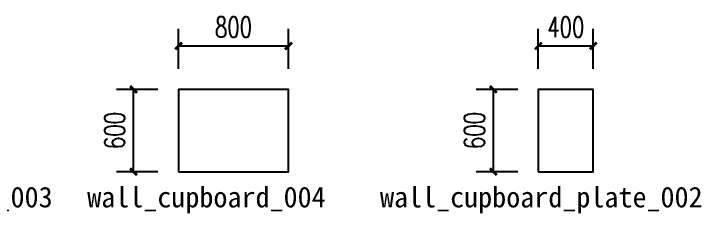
# Model space of a CAD drawing. Extents: x 23971 to 232415, y -48119 to 67869.
# Drawn here: x 92078 to 97080, y 28564 to 30019 of the extents above; entities that cross this region are included whole.
import ezdxf

# ---------------------------------------------------------------- set-up
doc = ezdxf.new("R2010")
doc.units = 0
doc.header["$LTSCALE"] = 1000
doc.header["$MEASUREMENT"] = 0
doc.layers.add('PM-家具', color=146, linetype='Continuous')
doc.layers.add('PUB_DIM', color=3, linetype='Continuous')
doc.styles.add('_TCH_DIM_T3', font='SIMPLEX', dxfattribs={"width": 0.705882, "bigfont": 'GBCBIG'})
doc.styles.get("Standard").update_dxf_attribs({"font": 'gbenor.shx', "bigfont": 'gbcbig.shx'})
doc.dimstyles.new('_TCH_ARCH&&50', dxfattribs={"dimtxt": 148.75, "dimasz": 50, "dimexe": 125, "dimexo": 150, "dimgap": 63.125, "dimtad": 1, "dimdec": 0, "dimzin": 0, "dimdsep": 46, "dimtxsty": '_TCH_DIM_T3', "dimblk": 'ARCHTICK', "dimcen": 0.09, "dimclrt": 7, "dimazin": 2, "dimtfac": 1, "dimtdec": 0, "dimtix": 1, "dimtmove": 2, "dimatfit": 3, "dimfxl": 100, "dimtolj": 1, "dimtzin": 0, "dimarcsym": 0})

# ---------------------------------------------------------------- blocks, each defined once
blk = doc.blocks.new('_ArchTick')
at = {"color": 0, "linetype": 'ByBlock', "const_width": 0.4}
blk.add_lwpolyline([(-0.5, -0.5), (0.5, 0.5)], dxfattribs=at)
blk = doc.blocks.new('*D157')
at = {"layer": 'Defpoints', "color": 0, "transparency": 16777216}
for p in [(92949.9, 29466.9), (93276.9, 29466.9), (93276.9, 28866.9)]:
    blk.add_point(p, dxfattribs=at)
at = {"layer": 'PUB_DIM', "color": 0, "lineweight": -2, "transparency": 16777216}
for p, q in [((93126.9, 29466.9), (92824.9, 29466.9)), ((92949.9, 28866.9), (92949.9, 29466.9)), ((93126.9, 28866.9), (92824.9, 28866.9))]:
    blk.add_line(p, q, dxfattribs=at)
at = {"layer": 'PUB_DIM', "color": 0, "lineweight": -2, "transparency": 16777216, "xscale": 50, "yscale": 50, "zscale": 50}
for p, rotation in [((92949.9, 29466.9), 90), ((92949.9, 28866.9), 270)]:
    blk.add_blockref('_ArchTick', p, dxfattribs=dict(at, rotation=rotation))
at = {"layer": 'PUB_DIM', "color": 7, "transparency": 16777216, "insert": (92812.4, 29166.9), "char_height": 148.75, "attachment_point": 5, "rotation": 90, "style": '_TCH_DIM_T3'}
blk.add_mtext('\\A1;600', dxfattribs=at)
blk = doc.blocks.new('*D158')
at = {"layer": 'Defpoints', "color": 0, "transparency": 16777216}
for p in [(94076.9, 29783.4), (93276.9, 29466.9), (94076.9, 29466.9)]:
    blk.add_point(p, dxfattribs=at)
at = {"layer": 'PUB_DIM', "color": 0, "lineweight": -2, "transparency": 16777216}
for p, q in [((93276.9, 29616.9), (93276.9, 29908.4)), ((94076.9, 29616.9), (94076.9, 29908.4)), ((93276.9, 29783.4), (94076.9, 29783.4))]:
    blk.add_line(p, q, dxfattribs=at)
at = {"layer": 'PUB_DIM', "color": 0, "lineweight": -2, "transparency": 16777216, "xscale": 50, "yscale": 50, "zscale": 50, "rotation": 180}
blk.add_blockref('_ArchTick', (93276.9, 29783.4), dxfattribs=at)
at = {"layer": 'PUB_DIM', "color": 0, "lineweight": -2, "transparency": 16777216, "xscale": 50, "yscale": 50, "zscale": 50}
blk.add_blockref('_ArchTick', (94076.9, 29783.4), dxfattribs=at)
at = {"layer": 'PUB_DIM', "color": 7, "transparency": 16777216, "insert": (93676.9, 29920.9), "char_height": 148.75, "attachment_point": 5, "style": '_TCH_DIM_T3'}
blk.add_mtext('\\A1;800', dxfattribs=at)
blk = doc.blocks.new('*D167')
at = {"layer": 'Defpoints', "color": 0, "transparency": 16777216}
for p in [(95567.4, 29466.9), (95894.4, 29466.9), (95894.4, 28866.9)]:
    blk.add_point(p, dxfattribs=at)
at = {"layer": 'PUB_DIM', "color": 0, "lineweight": -2, "transparency": 16777216}
for p, q in [((95744.4, 29466.9), (95442.4, 29466.9)), ((95567.4, 28866.9), (95567.4, 29466.9)), ((95744.4, 28866.9), (95442.4, 28866.9))]:
    blk.add_line(p, q, dxfattribs=at)
at = {"layer": 'PUB_DIM', "color": 0, "lineweight": -2, "transparency": 16777216, "xscale": 50, "yscale": 50, "zscale": 50}
for p, rotation in [((95567.4, 29466.9), 90), ((95567.4, 28866.9), 270)]:
    blk.add_blockref('_ArchTick', p, dxfattribs=dict(at, rotation=rotation))
at = {"layer": 'PUB_DIM', "color": 7, "transparency": 16777216, "insert": (95429.9, 29166.9), "char_height": 148.75, "attachment_point": 5, "rotation": 90, "style": '_TCH_DIM_T3'}
blk.add_mtext('\\A1;600', dxfattribs=at)
blk = doc.blocks.new('*D168')
at = {"layer": 'Defpoints', "color": 0, "transparency": 16777216}
for p in [(96294.4, 29783.4), (95894.4, 29466.9), (96294.4, 29466.9)]:
    blk.add_point(p, dxfattribs=at)
at = {"layer": 'PUB_DIM', "color": 0, "lineweight": -2, "transparency": 16777216}
for p, q in [((95894.4, 29616.9), (95894.4, 29908.4)), ((96294.4, 29616.9), (96294.4, 29908.4)), ((95894.4, 29783.4), (96294.4, 29783.4))]:
    blk.add_line(p, q, dxfattribs=at)
at = {"layer": 'PUB_DIM', "color": 0, "lineweight": -2, "transparency": 16777216, "xscale": 50, "yscale": 50, "zscale": 50, "rotation": 180}
blk.add_blockref('_ArchTick', (95894.4, 29783.4), dxfattribs=at)
at = {"layer": 'PUB_DIM', "color": 0, "lineweight": -2, "transparency": 16777216, "xscale": 50, "yscale": 50, "zscale": 50}
blk.add_blockref('_ArchTick', (96294.4, 29783.4), dxfattribs=at)
at = {"layer": 'PUB_DIM', "color": 7, "transparency": 16777216, "insert": (96094.4, 29920.9), "char_height": 148.75, "attachment_point": 5, "style": '_TCH_DIM_T3'}
blk.add_mtext('\\A1;400', dxfattribs=at)

msp = doc.modelspace()

# ---------------------------------------------------------------- linework, layer by layer
at = {"layer": 'PM-家具'}
for points in [[(93276.9, 28866.9), (94076.9, 28866.9), (94076.9, 29466.9), (93276.9, 29466.9)], [(95894.4, 28866.9), (96294.4, 28866.9), (96294.4, 29466.9), (95894.4, 29466.9)]]:
    msp.add_lwpolyline(points, close=True, dxfattribs=at)

# ---------------------------------------------------------------- texts
at = {"char_height": 150, "attachment_point": 1}
for s, insert in [('{\\f@FangSong|b0|i0|c134|p49;wall_cupboard_003}', (90626, 28757.1)), ('{\\f@FangSong|b0|i0|c134|p49;wall_cupboard_004}', (92612.5, 28757.1)), ('{\\f@FangSong|b0|i0|c134|p49;wall_cupboard_plate_002}', (94742.9, 28757.1))]:
    msp.add_mtext_dynamic_manual_height_columns(s, width=1434.402, gutter_width=1750, heights=[0], dxfattribs=dict(at, insert=insert))

# ---------------------------------------------------------------- dimensions: what is measured, and where the dimension line sits
at = {"layer": 'PUB_DIM'}
for p1, p2, distance, picture, middle in [((93276.9, 29466.9), (94076.9, 29466.9), 316.5, '*D158', (93676.9, 29920.9)), ((95894.4, 29466.9), (96294.4, 29466.9), 316.5, '*D168', (96094.4, 29920.9)), ((93276.9, 28866.9), (93276.9, 29466.9), 327, '*D157', (92812.4, 29166.9)), ((95894.4, 28866.9), (95894.4, 29466.9), 327, '*D167', (95429.9, 29166.9))]:
    dim = msp.add_aligned_dim(p1=p1, p2=p2, distance=distance, dimstyle='_TCH_ARCH&&50', dxfattribs=at)
    dim.commit()
    dim.dimension.update_dxf_attribs({"geometry": picture, "text_midpoint": middle})

doc.saveas('drawing.dxf')
